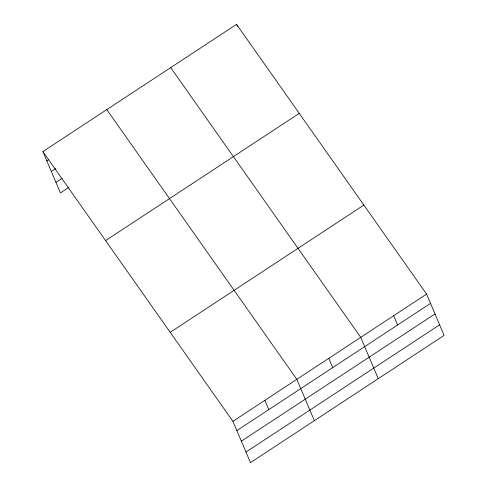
<?xml version="1.0" encoding="UTF-8"?>
<svg xmlns="http://www.w3.org/2000/svg" width="487" height="487" viewBox="0 0 487 487"><rect width="100%" height="100%" fill="white"/><g stroke="black" fill="none" stroke-linecap="round" stroke-linejoin="round"><path stroke-width="0.73" d="M42.88 151.597L236.542 24.35L426.582 294.087L444.12 335.403L250.458 462.65L232.92 421.334L42.88 151.597L60.418 192.913L68.564 187.562M46.813 160.868L48.694 159.633M51.305 171.442L55.688 168.563M55.926 182.339L62.196 178.224M105.594 240.608L299.255 113.361M170.207 332.323L363.868 205.076M232.92 421.334L426.582 294.087M236.852 430.605L430.52 303.358M241.339 441.179L435.007 313.932M245.965 452.076L439.633 324.829M170.7 67.614L360.739 337.351L378.277 378.667M106.787 109.605L296.827 379.343L314.365 420.658M393.66 315.716L397.593 324.987M236.542 24.35L237.388 26.335M328.78 358.347L332.718 367.618M264.873 400.338L268.806 409.61"/></g></svg>
